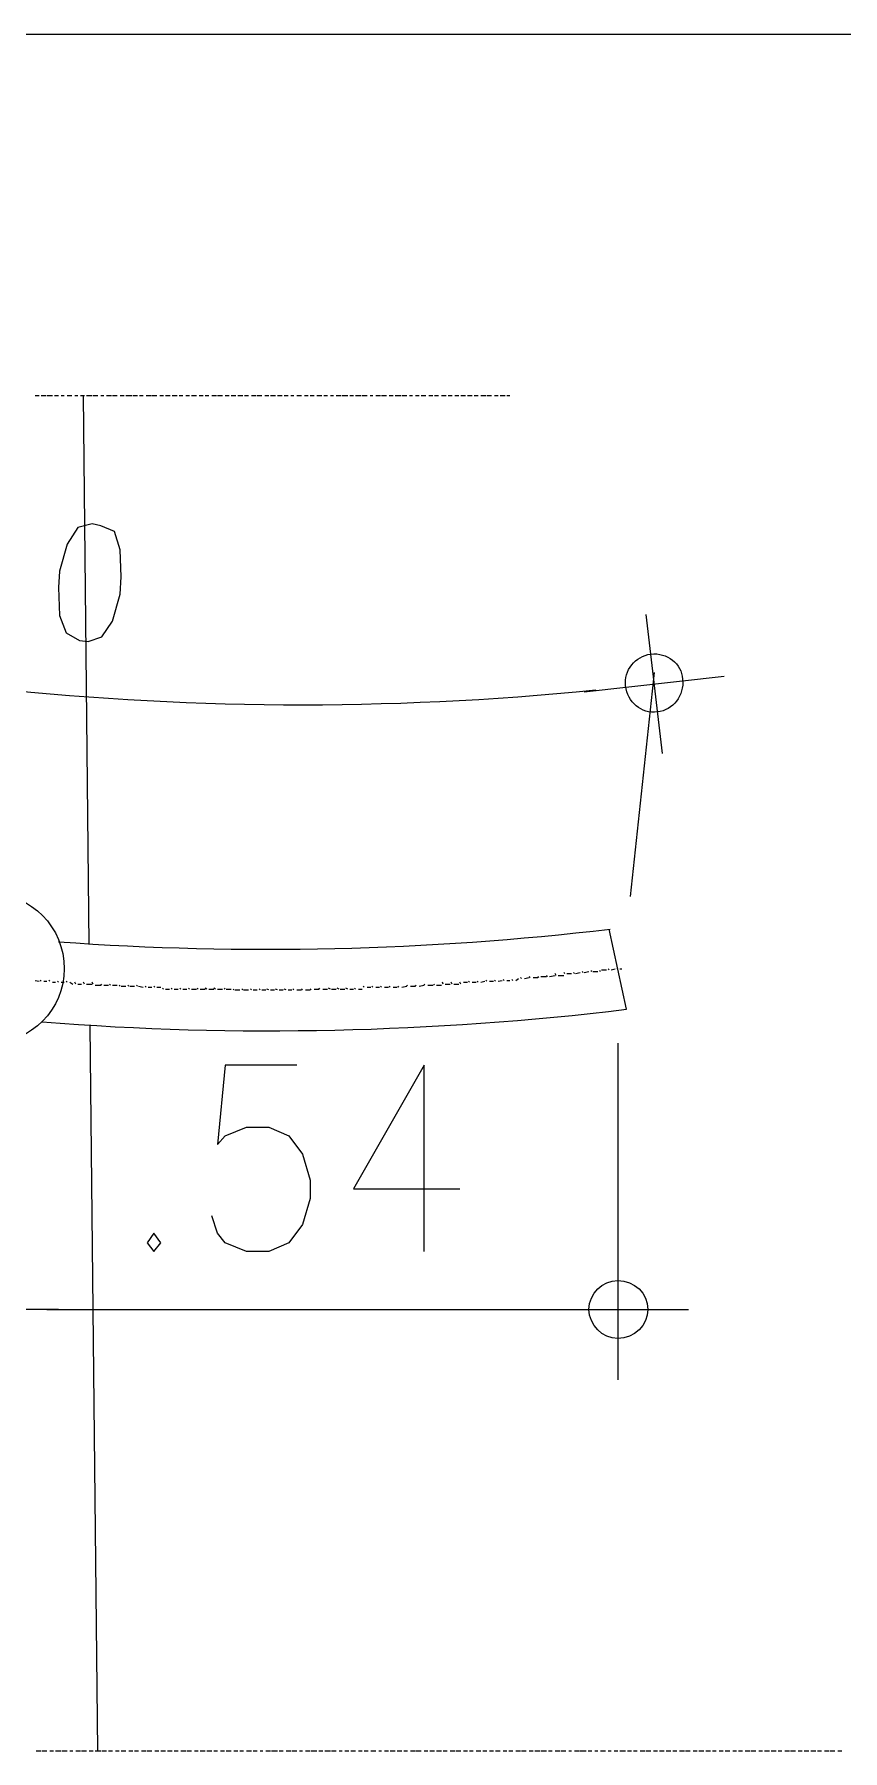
# Model space of a CAD drawing. Header units: millimetres. Extents: x 2928 to 3112, y 1220 to 1280.
# Drawn here: x 3035.206 to 3036.592, y 1261.775 to 1264.716 of the extents above; entities that cross this region are included whole.
import ezdxf

# ---------------------------------------------------------------- set-up
doc = ezdxf.new("R2010")
doc.units = ezdxf.units.MM

msp = doc.modelspace()

# ---------------------------------------------------------------- linework, layer by layer
at = {"color": 253, "linetype": 'Continuous', "lineweight": 5, "true_color": 0x9a9a9a}
for points in [[(3033.6163, 1263.57974), (3033.62623, 1263.60455), (3034.07611, 1264.71603), (3037.657, 1264.71603)], [(3036.22795, 1263.23902), (3036.2693, 1263.62274), (3036.2693, 1263.62274)], [(3036.20645, 1262.98761), (3036.20645, 1262.51126), (3036.20645, 1262.51126)], [(3035.22729, 1262.53111), (3036.10721, 1262.53111), (3036.10721, 1262.53111)]]:
    msp.add_lwpolyline(points, dxfattribs=at)
at = {"color": 252, "linetype": 'Continuous', "lineweight": 13, "true_color": 0x989898}
for points in [[(3035.20744, 1264.09744), (3035.21406, 1264.09744), (3035.21406, 1264.09744)], [(3035.21736, 1264.09744), (3035.22563, 1264.09744), (3035.22563, 1264.09744)], [(3035.22729, 1264.09744), (3035.23721, 1264.09744), (3035.23721, 1264.09744)], [(3035.24052, 1264.09744), (3035.24714, 1264.09744), (3035.24714, 1264.09744)], [(3035.2521, 1264.09744), (3035.25706, 1264.09744), (3035.25706, 1264.09744)], [(3035.26202, 1264.09744), (3035.27029, 1264.09744), (3035.27029, 1264.09744)], [(3035.27525, 1264.09744), (3035.28022, 1264.09744), (3035.28022, 1264.09744)], [(3035.28518, 1264.09744), (3035.29179, 1264.09744), (3035.29179, 1264.09744)], [(3035.2951, 1264.09744), (3035.30503, 1264.09744), (3035.30503, 1264.09744)], [(3035.30668, 1264.09744), (3035.31495, 1264.09744), (3035.31495, 1264.09744)], [(3035.31991, 1264.09744), (3035.32487, 1264.09744), (3035.32487, 1264.09744)], [(3035.32984, 1264.09744), (3035.33811, 1264.09744), (3035.33811, 1264.09744)], [(3035.33976, 1264.09744), (3035.34803, 1264.09744), (3035.34803, 1264.09744)], [(3035.35299, 1264.09744), (3035.35961, 1264.09744), (3035.35961, 1264.09744)], [(3035.36292, 1264.09744), (3035.37284, 1264.09744), (3035.37284, 1264.09744)], [(3035.37449, 1264.09744), (3035.38276, 1264.09744), (3035.38276, 1264.09744)], [(3035.38607, 1264.09744), (3035.39269, 1264.09744), (3035.39269, 1264.09744)], [(3035.39765, 1264.09744), (3035.40592, 1264.09744), (3035.40592, 1264.09744)], [(3035.40757, 1264.09744), (3035.41584, 1264.09744), (3035.41584, 1264.09744)], [(3035.4208, 1264.09744), (3035.42742, 1264.09744), (3035.42742, 1264.09744)], [(3035.43073, 1264.09744), (3035.439, 1264.09744), (3035.439, 1264.09744)], [(3035.44231, 1264.09744), (3035.45058, 1264.09744), (3035.45058, 1264.09744)], [(3035.45388, 1264.09744), (3035.4605, 1264.09744), (3035.4605, 1264.09744)], [(3035.46546, 1264.09744), (3035.47208, 1264.09744), (3035.47208, 1264.09744)], [(3035.47539, 1264.09744), (3035.48366, 1264.09744), (3035.48366, 1264.09744)], [(3035.48862, 1264.09744), (3035.49523, 1264.09744), (3035.49523, 1264.09744)], [(3035.49854, 1264.09744), (3035.50516, 1264.09744), (3035.50516, 1264.09744)], [(3035.51012, 1264.09744), (3035.51839, 1264.09744), (3035.51839, 1264.09744)], [(3035.52004, 1264.09744), (3035.52831, 1264.09744), (3035.52831, 1264.09744)], [(3035.53328, 1264.09744), (3035.53989, 1264.09744), (3035.53989, 1264.09744)], [(3035.5432, 1264.09744), (3035.55147, 1264.09744), (3035.55147, 1264.09744)], [(3035.55478, 1264.09744), (3035.56305, 1264.09744), (3035.56305, 1264.09744)], [(3035.56636, 1264.09744), (3035.57297, 1264.09744), (3035.57297, 1264.09744)], [(3035.57793, 1264.09744), (3035.5862, 1264.09744), (3035.5862, 1264.09744)], [(3035.58786, 1264.09744), (3035.59613, 1264.09744), (3035.59613, 1264.09744)], [(3035.60109, 1264.09744), (3035.60771, 1264.09744), (3035.60771, 1264.09744)], [(3035.61101, 1264.09744), (3035.61928, 1264.09744), (3035.61928, 1264.09744)], [(3035.62259, 1264.09744), (3035.63086, 1264.09744), (3035.63086, 1264.09744)], [(3035.63417, 1264.09744), (3035.64079, 1264.09744), (3035.64079, 1264.09744)], [(3035.64575, 1264.09744), (3035.65071, 1264.09744), (3035.65071, 1264.09744)], [(3035.65567, 1264.09744), (3035.66394, 1264.09744), (3035.66394, 1264.09744)], [(3035.6689, 1264.09744), (3035.67552, 1264.09744), (3035.67552, 1264.09744)], [(3035.67883, 1264.09744), (3035.68544, 1264.09744), (3035.68544, 1264.09744)], [(3035.69041, 1264.09744), (3035.69868, 1264.09744), (3035.69868, 1264.09744)], [(3035.70198, 1264.09744), (3035.7086, 1264.09744), (3035.7086, 1264.09744)], [(3035.71356, 1264.09744), (3035.71852, 1264.09744), (3035.71852, 1264.09744)], [(3035.72348, 1264.09744), (3035.73175, 1264.09744), (3035.73175, 1264.09744)], [(3035.73341, 1264.09744), (3035.74333, 1264.09744), (3035.74333, 1264.09744)], [(3035.74664, 1264.09744), (3035.75326, 1264.09744), (3035.75326, 1264.09744)], [(3035.75656, 1264.09744), (3035.76649, 1264.09744), (3035.76649, 1264.09744)], [(3035.76814, 1264.09744), (3035.77641, 1264.09744), (3035.77641, 1264.09744)], [(3035.78137, 1264.09744), (3035.78634, 1264.09744), (3035.78634, 1264.09744)], [(3035.7913, 1264.09744), (3035.79957, 1264.09744), (3035.79957, 1264.09744)], [(3035.80122, 1264.09744), (3035.80949, 1264.09744), (3035.80949, 1264.09744)], [(3035.81445, 1264.09744), (3035.82107, 1264.09744), (3035.82107, 1264.09744)], [(3035.82438, 1264.09744), (3035.8343, 1264.09744), (3035.8343, 1264.09744)], [(3035.83596, 1264.09744), (3035.84423, 1264.09744), (3035.84423, 1264.09744)], [(3035.84919, 1264.09744), (3035.85415, 1264.09744), (3035.85415, 1264.09744)], [(3035.85911, 1264.09744), (3035.86573, 1264.09744), (3035.86573, 1264.09744)], [(3035.86904, 1264.09744), (3035.87731, 1264.09744), (3035.87731, 1264.09744)], [(3035.88227, 1264.09744), (3035.88888, 1264.09744), (3035.88888, 1264.09744)], [(3035.89219, 1264.09744), (3035.89881, 1264.09744), (3035.89881, 1264.09744)], [(3035.90377, 1264.09744), (3035.91204, 1264.09744), (3035.91204, 1264.09744)], [(3035.91535, 1264.09744), (3035.92196, 1264.09744), (3035.92196, 1264.09744)], [(3035.92693, 1264.09744), (3035.93354, 1264.09744), (3035.93354, 1264.09744)], [(3035.93685, 1264.09744), (3035.94512, 1264.09744), (3035.94512, 1264.09744)], [(3035.94843, 1264.09744), (3035.9567, 1264.09744), (3035.9567, 1264.09744)], [(3035.96001, 1264.09744), (3035.96662, 1264.09744), (3035.96662, 1264.09744)], [(3035.97158, 1264.09744), (3035.97985, 1264.09744), (3035.97985, 1264.09744)], [(3035.98151, 1264.09744), (3035.98978, 1264.09744), (3035.98978, 1264.09744)], [(3035.99474, 1264.09744), (3036.00135, 1264.09744), (3036.00135, 1264.09744)], [(3036.00466, 1264.09744), (3036.01293, 1264.09744), (3036.01293, 1264.09744)], [(3036.01624, 1264.09744), (3036.0212, 1264.09744), (3036.0212, 1264.09744)], [(3036.04105, 1263.09843), (3036.0394, 1263.10008), (3036.0394, 1263.10008)], [(3036.04601, 1263.09843), (3036.05428, 1263.10008), (3036.05428, 1263.10008)], [(3036.05594, 1263.10008), (3036.05428, 1263.10173), (3036.05428, 1263.10173)], [(3036.0609, 1263.10008), (3036.06917, 1263.10008), (3036.06917, 1263.10008)], [(3036.07082, 1263.10008), (3036.06917, 1263.10173), (3036.06917, 1263.10173)], [(3036.07413, 1263.10173), (3036.08405, 1263.10173), (3036.08405, 1263.10173)], [(3036.08571, 1263.10173), (3036.08405, 1263.10339), (3036.08405, 1263.10339)], [(3036.08902, 1263.10173), (3036.09894, 1263.10339), (3036.09894, 1263.10339)], [(3036.10059, 1263.10339), (3036.09894, 1263.1067), (3036.09894, 1263.1067)], [(3036.1039, 1263.10339), (3036.11383, 1263.10339), (3036.11383, 1263.10339)], [(3036.11548, 1263.1067), (3036.11383, 1263.10835), (3036.11383, 1263.10835)], [(3036.11879, 1263.1067), (3036.12706, 1263.1067), (3036.12706, 1263.1067)], [(3036.13202, 1263.1067), (3036.13037, 1263.10835), (3036.13037, 1263.10835)], [(3036.13367, 1263.1067), (3036.14194, 1263.10835), (3036.14194, 1263.10835)], [(3036.14691, 1263.10835), (3036.14525, 1263.11), (3036.14525, 1263.11)], [(3036.14856, 1263.10835), (3036.15683, 1263.11), (3036.15683, 1263.11)], [(3036.16179, 1263.11), (3036.16014, 1263.11166), (3036.16014, 1263.11166)], [(3036.16345, 1263.11), (3036.17172, 1263.11), (3036.17172, 1263.11)], [(3036.17668, 1263.11), (3036.17502, 1263.11166), (3036.17502, 1263.11166)], [(3036.17833, 1263.11331), (3036.1866, 1263.11331), (3036.1866, 1263.11331)], [(3036.19156, 1263.11331), (3036.18991, 1263.11497), (3036.18991, 1263.11497)], [(3036.19487, 1263.11331), (3036.20149, 1263.11497), (3036.20149, 1263.11497)], [(3036.20645, 1263.11497), (3036.2048, 1263.11662), (3036.2048, 1263.11662)], [(3036.20976, 1263.11497), (3036.21307, 1263.11497), (3036.21307, 1263.11497)], [(3035.20744, 1263.09512), (3035.21406, 1263.09346), (3035.21406, 1263.09346)], [(3035.21736, 1263.09346), (3035.21571, 1263.09512), (3035.21571, 1263.09512)], [(3035.22233, 1263.09346), (3035.22729, 1263.09346), (3035.22729, 1263.09346)], [(3035.23225, 1263.09346), (3035.2306, 1263.09512), (3035.2306, 1263.09512)], [(3035.23721, 1263.09181), (3035.23887, 1263.09181), (3035.24217, 1263.09181)], [(3035.24714, 1263.09181), (3035.24548, 1263.09346), (3035.24548, 1263.09346)], [(3035.2521, 1263.09181), (3035.25706, 1263.09181), (3035.25706, 1263.09181)], [(3035.26202, 1263.09181), (3035.26037, 1263.09346), (3035.26037, 1263.09346)], [(3035.26698, 1263.09181), (3035.27195, 1263.0885), (3035.27195, 1263.0885)], [(3035.27691, 1263.0885), (3035.27525, 1263.09181), (3035.27525, 1263.09181)], [(3035.28022, 1263.0885), (3035.28683, 1263.0885), (3035.28683, 1263.0885)], [(3035.29179, 1263.0885), (3035.29014, 1263.09181), (3035.29014, 1263.09181)], [(3035.2951, 1263.0885), (3035.30503, 1263.0885), (3035.30503, 1263.0885)], [(3035.30668, 1263.0885), (3035.30503, 1263.09181), (3035.30503, 1263.09181)], [(3035.30999, 1263.08685), (3035.31991, 1263.08685), (3035.31991, 1263.08685)], [(3035.32157, 1263.08685), (3035.31991, 1263.0885), (3035.31991, 1263.0885)], [(3035.32487, 1263.08685), (3035.33314, 1263.08685), (3035.33314, 1263.08685)], [(3035.33645, 1263.08685), (3035.3348, 1263.0885), (3035.3348, 1263.0885)], [(3035.33976, 1263.08685), (3035.34803, 1263.08685), (3035.34803, 1263.08685)], [(3035.35299, 1263.08519), (3035.35134, 1263.08685), (3035.35134, 1263.08685)], [(3035.35465, 1263.08519), (3035.36292, 1263.08519), (3035.36292, 1263.08519)], [(3035.36788, 1263.08519), (3035.36622, 1263.08685), (3035.36622, 1263.08685)], [(3035.36953, 1263.08519), (3035.3778, 1263.08519), (3035.3778, 1263.08519)], [(3035.38276, 1263.08519), (3035.38111, 1263.08685), (3035.38111, 1263.08685)], [(3035.38442, 1263.08519), (3035.39269, 1263.08354), (3035.39269, 1263.08354)], [(3035.39765, 1263.08354), (3035.396, 1263.08519), (3035.396, 1263.08519)], [(3035.40096, 1263.08354), (3035.40757, 1263.08354), (3035.40757, 1263.08354)], [(3035.41254, 1263.08354), (3035.41088, 1263.08519), (3035.41088, 1263.08519)], [(3035.41584, 1263.08354), (3035.42246, 1263.08354), (3035.42246, 1263.08354)], [(3035.42742, 1263.08023), (3035.42577, 1263.08189), (3035.42577, 1263.08189)], [(3035.43073, 1263.08023), (3035.43404, 1263.08023), (3035.43734, 1263.08023)], [(3035.44231, 1263.08023), (3035.44065, 1263.08189), (3035.44065, 1263.08189)], [(3035.44561, 1263.08023), (3035.45223, 1263.08023), (3035.45223, 1263.08023)], [(3035.45719, 1263.08023), (3035.45554, 1263.08189), (3035.45554, 1263.08189)], [(3035.4605, 1263.08023), (3035.46712, 1263.08023), (3035.46712, 1263.08023)], [(3035.47208, 1263.08023), (3035.47042, 1263.08189), (3035.47042, 1263.08189)], [(3035.47539, 1263.08023), (3035.48366, 1263.08023), (3035.48366, 1263.08023)], [(3035.48696, 1263.08023), (3035.48531, 1263.08189), (3035.48531, 1263.08189)], [(3035.49027, 1263.08023), (3035.49854, 1263.08023), (3035.49854, 1263.08023)], [(3035.50185, 1263.08023), (3035.49854, 1263.08189), (3035.49854, 1263.08189)], [(3035.50516, 1263.08023), (3035.51343, 1263.08023), (3035.51343, 1263.08023)], [(3035.51674, 1263.08023), (3035.51343, 1263.08189), (3035.51343, 1263.08189)], [(3035.52004, 1263.08023), (3035.52831, 1263.08023), (3035.52831, 1263.08023)], [(3035.53328, 1263.08023), (3035.53162, 1263.08189), (3035.53162, 1263.08189)], [(3035.53493, 1263.08023), (3035.5432, 1263.08023), (3035.5432, 1263.08023)], [(3035.54816, 1263.07858), (3035.54651, 1263.08023), (3035.54651, 1263.08023)], [(3035.54982, 1263.07858), (3035.55809, 1263.07858), (3035.55809, 1263.07858)], [(3035.56305, 1263.07858), (3035.56139, 1263.08023), (3035.56139, 1263.08023)], [(3035.5647, 1263.07858), (3035.57297, 1263.07858), (3035.57297, 1263.07858)], [(3035.57793, 1263.07858), (3035.57628, 1263.08023), (3035.57628, 1263.08023)], [(3035.58124, 1263.07858), (3035.58786, 1263.07858), (3035.58786, 1263.07858)], [(3035.59282, 1263.07858), (3035.59117, 1263.08023), (3035.59117, 1263.08023)], [(3035.59613, 1263.07858), (3035.60274, 1263.07858), (3035.60274, 1263.07858)], [(3035.60771, 1263.07858), (3035.6044, 1263.08023), (3035.6044, 1263.08023)], [(3035.61101, 1263.07858), (3035.61763, 1263.07858), (3035.61763, 1263.07858)], [(3035.62259, 1263.07858), (3035.61928, 1263.08023), (3035.61928, 1263.08023)], [(3035.6259, 1263.07858), (3035.63086, 1263.07858), (3035.63252, 1263.07858)], [(3035.63748, 1263.07858), (3035.63417, 1263.08023), (3035.63417, 1263.08023)], [(3035.64079, 1263.07858), (3035.6474, 1263.07858), (3035.6474, 1263.07858)], [(3035.65071, 1263.07858), (3035.64906, 1263.08023), (3035.64906, 1263.08023)], [(3035.65567, 1263.07858), (3035.66394, 1263.07858), (3035.66394, 1263.07858)], [(3035.6656, 1263.07858), (3035.66394, 1263.08023), (3035.66394, 1263.08023)], [(3035.67056, 1263.07858), (3035.67883, 1263.07858), (3035.67883, 1263.07858)], [(3035.68048, 1263.07858), (3035.67883, 1263.08023), (3035.67883, 1263.08023)], [(3035.68544, 1263.08023), (3035.69371, 1263.08023), (3035.69371, 1263.08023)], [(3035.69537, 1263.08023), (3035.69371, 1263.08189), (3035.69371, 1263.08189)], [(3035.70033, 1263.08023), (3035.7086, 1263.08023), (3035.7086, 1263.08023)], [(3035.71356, 1263.08023), (3035.71025, 1263.08189), (3035.71025, 1263.08189)], [(3035.71521, 1263.08023), (3035.72348, 1263.08023), (3035.72348, 1263.08023)], [(3035.72845, 1263.08023), (3035.72514, 1263.08189), (3035.72514, 1263.08189)], [(3035.7301, 1263.08023), (3035.73837, 1263.08023), (3035.73837, 1263.08023)], [(3035.74333, 1263.08023), (3035.74002, 1263.08189), (3035.74002, 1263.08189)], [(3035.74664, 1263.08023), (3035.75326, 1263.08023), (3035.75326, 1263.08023)], [(3035.75656, 1263.08023), (3035.75491, 1263.08189), (3035.75491, 1263.08189)], [(3035.76153, 1263.08023), (3035.76814, 1263.08023), (3035.76814, 1263.08023)], [(3035.77145, 1263.08354), (3035.7698, 1263.08519), (3035.7698, 1263.08519)], [(3035.77641, 1263.08354), (3035.78303, 1263.08354), (3035.78303, 1263.08354)], [(3035.78634, 1263.08354), (3035.78468, 1263.08519), (3035.78468, 1263.08519)], [(3035.7913, 1263.08354), (3035.79791, 1263.08354), (3035.79791, 1263.08354)], [(3035.80122, 1263.08354), (3035.79957, 1263.08519), (3035.79957, 1263.08519)], [(3035.80618, 1263.08354), (3035.8128, 1263.08354), (3035.8128, 1263.08354)], [(3035.81611, 1263.08354), (3035.81445, 1263.08519), (3035.81445, 1263.08519)], [(3035.82107, 1263.08354), (3035.82438, 1263.08354), (3035.82769, 1263.08354)], [(3035.83099, 1263.08354), (3035.82934, 1263.08519), (3035.82934, 1263.08519)], [(3035.83596, 1263.08354), (3035.84423, 1263.08519), (3035.84423, 1263.08519)], [(3035.84588, 1263.08519), (3035.84423, 1263.08685), (3035.84423, 1263.08685)], [(3035.85084, 1263.08519), (3035.85911, 1263.08519), (3035.85911, 1263.08519)], [(3035.86077, 1263.08519), (3035.85911, 1263.08685), (3035.85911, 1263.08685)], [(3035.86573, 1263.08519), (3035.874, 1263.08685), (3035.874, 1263.08685)], [(3035.87565, 1263.08685), (3035.874, 1263.0885), (3035.874, 1263.0885)], [(3035.88061, 1263.08685), (3035.88888, 1263.08685), (3035.88888, 1263.08685)], [(3035.89219, 1263.08685), (3035.89054, 1263.0885), (3035.89054, 1263.0885)], [(3035.8955, 1263.08685), (3035.90377, 1263.08685), (3035.90377, 1263.08685)], [(3035.90708, 1263.0885), (3035.90542, 1263.09181), (3035.90542, 1263.09181)], [(3035.91039, 1263.0885), (3035.91866, 1263.0885), (3035.91866, 1263.0885)], [(3035.92196, 1263.0885), (3035.92031, 1263.09181), (3035.92031, 1263.09181)], [(3035.92527, 1263.0885), (3035.93354, 1263.0885), (3035.93354, 1263.0885)], [(3035.93685, 1263.0885), (3035.9352, 1263.09181), (3035.9352, 1263.09181)], [(3035.94181, 1263.09181), (3035.94843, 1263.09181), (3035.94843, 1263.09181)], [(3035.95174, 1263.09181), (3035.95008, 1263.09346), (3035.95008, 1263.09346)], [(3035.9567, 1263.09181), (3035.96331, 1263.09181), (3035.96331, 1263.09181)], [(3035.96662, 1263.09181), (3035.96497, 1263.09346), (3035.96497, 1263.09346)], [(3035.97158, 1263.09181), (3035.9782, 1263.09346), (3035.9782, 1263.09346)], [(3035.98151, 1263.09346), (3035.97985, 1263.09512), (3035.97985, 1263.09512)], [(3035.98647, 1263.09346), (3035.99308, 1263.09346), (3035.99308, 1263.09346)], [(3035.99639, 1263.09346), (3035.99474, 1263.09512), (3035.99474, 1263.09512)], [(3036.00135, 1263.09346), (3036.00797, 1263.09512), (3036.00797, 1263.09512)], [(3036.01128, 1263.09512), (3036.00962, 1263.09677), (3036.00962, 1263.09677)], [(3036.01624, 1263.09512), (3036.01955, 1263.09512), (3036.0212, 1263.09512)], [(3036.02616, 1263.09512), (3036.02451, 1263.09677), (3036.02451, 1263.09677)], [(3036.03113, 1263.09512), (3036.03609, 1263.09843), (3036.03609, 1263.09843)], [(3035.20909, 1261.77524), (3035.21736, 1261.77524), (3035.21736, 1261.77524)], [(3035.21902, 1261.77524), (3035.22729, 1261.77524), (3035.22729, 1261.77524)], [(3035.23225, 1261.77524), (3035.23887, 1261.77524), (3035.23887, 1261.77524)], [(3035.24217, 1261.77524), (3035.2521, 1261.77524), (3035.2521, 1261.77524)], [(3035.25375, 1261.77524), (3035.26202, 1261.77524), (3035.26202, 1261.77524)], [(3035.26698, 1261.77524), (3035.27195, 1261.77524), (3035.27195, 1261.77524)], [(3035.27691, 1261.77524), (3035.28518, 1261.77524), (3035.28518, 1261.77524)], [(3035.28683, 1261.77524), (3035.2951, 1261.77524), (3035.2951, 1261.77524)], [(3035.30006, 1261.77524), (3035.30668, 1261.77524), (3035.30668, 1261.77524)], [(3035.30999, 1261.77524), (3035.31991, 1261.77524), (3035.31991, 1261.77524)], [(3035.32157, 1261.77524), (3035.32984, 1261.77524), (3035.32984, 1261.77524)], [(3035.33314, 1261.77524), (3035.33976, 1261.77524), (3035.33976, 1261.77524)], [(3035.34472, 1261.77524), (3035.35134, 1261.77524), (3035.35134, 1261.77524)], [(3035.35465, 1261.77524), (3035.36292, 1261.77524), (3035.36292, 1261.77524)], [(3035.36788, 1261.77524), (3035.37449, 1261.77524), (3035.37449, 1261.77524)], [(3035.3778, 1261.77524), (3035.38442, 1261.77524), (3035.38442, 1261.77524)], [(3035.38938, 1261.77524), (3035.39765, 1261.77524), (3035.39765, 1261.77524)], [(3035.3993, 1261.77524), (3035.40757, 1261.77524), (3035.40757, 1261.77524)], [(3035.41254, 1261.77524), (3035.41915, 1261.77524), (3035.41915, 1261.77524)], [(3035.42246, 1261.77524), (3035.43073, 1261.77524), (3035.43073, 1261.77524)], [(3035.43404, 1261.77524), (3035.44231, 1261.77524), (3035.44231, 1261.77524)], [(3035.44561, 1261.77524), (3035.45223, 1261.77524), (3035.45223, 1261.77524)], [(3035.45719, 1261.77524), (3035.46546, 1261.77524), (3035.46546, 1261.77524)], [(3035.46712, 1261.77524), (3035.47539, 1261.77524), (3035.47539, 1261.77524)], [(3035.48035, 1261.77524), (3035.48696, 1261.77524), (3035.48696, 1261.77524)], [(3035.49027, 1261.77524), (3035.49854, 1261.77524), (3035.49854, 1261.77524)], [(3035.50185, 1261.77524), (3035.51012, 1261.77524), (3035.51012, 1261.77524)], [(3035.51343, 1261.77524), (3035.52004, 1261.77524), (3035.52004, 1261.77524)], [(3035.52501, 1261.77524), (3035.53162, 1261.77524), (3035.53162, 1261.77524)], [(3035.53493, 1261.77524), (3035.5432, 1261.77524), (3035.5432, 1261.77524)], [(3035.54816, 1261.77524), (3035.55478, 1261.77524), (3035.55478, 1261.77524)], [(3035.55809, 1261.77524), (3035.5647, 1261.77524), (3035.5647, 1261.77524)], [(3035.56966, 1261.77524), (3035.57793, 1261.77524), (3035.57793, 1261.77524)], [(3035.58124, 1261.77524), (3035.58786, 1261.77524), (3035.58786, 1261.77524)], [(3035.59282, 1261.77524), (3035.59778, 1261.77524), (3035.59778, 1261.77524)], [(3035.60274, 1261.77524), (3035.61101, 1261.77524), (3035.61101, 1261.77524)], [(3035.61267, 1261.77524), (3035.62259, 1261.77524), (3035.62259, 1261.77524)], [(3035.6259, 1261.77524), (3035.63252, 1261.77524), (3035.63252, 1261.77524)], [(3035.63748, 1261.77524), (3035.64575, 1261.77524), (3035.64575, 1261.77524)], [(3035.6474, 1261.77524), (3035.65567, 1261.77524), (3035.65567, 1261.77524)], [(3035.66063, 1261.77524), (3035.6656, 1261.77524), (3035.6656, 1261.77524)], [(3035.67056, 1261.77524), (3035.67883, 1261.77524), (3035.67883, 1261.77524)], [(3035.68048, 1261.77524), (3035.69041, 1261.77524), (3035.69041, 1261.77524)], [(3035.69371, 1261.77524), (3035.70033, 1261.77524), (3035.70033, 1261.77524)], [(3035.70364, 1261.77524), (3035.71356, 1261.77524), (3035.71356, 1261.77524)], [(3035.71521, 1261.77524), (3035.72348, 1261.77524), (3035.72348, 1261.77524)], [(3035.72845, 1261.77524), (3035.73341, 1261.77524), (3035.73341, 1261.77524)], [(3035.73837, 1261.77524), (3035.74499, 1261.77524), (3035.74499, 1261.77524)], [(3035.74829, 1261.77524), (3035.75656, 1261.77524), (3035.75656, 1261.77524)], [(3035.76153, 1261.77524), (3035.76814, 1261.77524), (3035.76814, 1261.77524)], [(3035.77145, 1261.77524), (3035.77807, 1261.77524), (3035.77807, 1261.77524)], [(3035.78303, 1261.77524), (3035.7913, 1261.77524), (3035.7913, 1261.77524)], [(3035.79626, 1261.77524), (3035.80122, 1261.77524), (3035.80122, 1261.77524)], [(3035.80618, 1261.77524), (3035.8128, 1261.77524), (3035.8128, 1261.77524)], [(3035.81611, 1261.77524), (3035.82438, 1261.77524), (3035.82438, 1261.77524)], [(3035.82769, 1261.77524), (3035.83596, 1261.77524), (3035.83596, 1261.77524)], [(3035.83926, 1261.77524), (3035.84588, 1261.77524), (3035.84588, 1261.77524)], [(3035.85084, 1261.77524), (3035.85911, 1261.77524), (3035.85911, 1261.77524)], [(3035.86077, 1261.77524), (3035.86904, 1261.77524), (3035.86904, 1261.77524)], [(3035.874, 1261.77524), (3035.88061, 1261.77524), (3035.88061, 1261.77524)], [(3035.88392, 1261.77524), (3035.89219, 1261.77524), (3035.89219, 1261.77524)], [(3035.8955, 1261.77524), (3035.90377, 1261.77524), (3035.90377, 1261.77524)], [(3035.90708, 1261.77524), (3035.91369, 1261.77524), (3035.91369, 1261.77524)], [(3035.91866, 1261.77524), (3035.92693, 1261.77524), (3035.92693, 1261.77524)], [(3035.92858, 1261.77524), (3035.93685, 1261.77524), (3035.93685, 1261.77524)], [(3035.94181, 1261.77524), (3035.94843, 1261.77524), (3035.94843, 1261.77524)], [(3035.95174, 1261.77524), (3035.95835, 1261.77524), (3035.95835, 1261.77524)], [(3035.96331, 1261.77524), (3035.97158, 1261.77524), (3035.97158, 1261.77524)], [(3035.97489, 1261.77524), (3035.98151, 1261.77524), (3035.98151, 1261.77524)], [(3035.98647, 1261.77524), (3035.99308, 1261.77524), (3035.99308, 1261.77524)], [(3035.99639, 1261.77524), (3036.00466, 1261.77524), (3036.00466, 1261.77524)], [(3036.00962, 1261.77524), (3036.01624, 1261.77524), (3036.01624, 1261.77524)], [(3036.01955, 1261.77524), (3036.02616, 1261.77524), (3036.02616, 1261.77524)], [(3036.03113, 1261.77524), (3036.0394, 1261.77524), (3036.0394, 1261.77524)], [(3036.04105, 1261.77524), (3036.04932, 1261.77524), (3036.04932, 1261.77524)], [(3036.05428, 1261.77524), (3036.0609, 1261.77524), (3036.0609, 1261.77524)], [(3036.06421, 1261.77524), (3036.07248, 1261.77524), (3036.07248, 1261.77524)], [(3036.07413, 1261.77524), (3036.08405, 1261.77524), (3036.08405, 1261.77524)], [(3036.08736, 1261.77524), (3036.09398, 1261.77524), (3036.09398, 1261.77524)], [(3036.09894, 1261.77524), (3036.10721, 1261.77524), (3036.10721, 1261.77524)], [(3036.10886, 1261.77524), (3036.11713, 1261.77524), (3036.11713, 1261.77524)], [(3036.1221, 1261.77524), (3036.12706, 1261.77524), (3036.12706, 1261.77524)], [(3036.13202, 1261.77524), (3036.14029, 1261.77524), (3036.14029, 1261.77524)], [(3036.14194, 1261.77524), (3036.15187, 1261.77524), (3036.15187, 1261.77524)], [(3036.15518, 1261.77524), (3036.16179, 1261.77524), (3036.16179, 1261.77524)], [(3036.16675, 1261.77524), (3036.17172, 1261.77524), (3036.17172, 1261.77524)], [(3036.17668, 1261.77524), (3036.18495, 1261.77524), (3036.18495, 1261.77524)], [(3036.18991, 1261.77524), (3036.19487, 1261.77524), (3036.19487, 1261.77524)], [(3036.19983, 1261.77524), (3036.20645, 1261.77524), (3036.20645, 1261.77524)], [(3036.20976, 1261.77524), (3036.21968, 1261.77524), (3036.21968, 1261.77524)], [(3036.22299, 1261.77524), (3036.22961, 1261.77524), (3036.22961, 1261.77524)], [(3036.23291, 1261.77524), (3036.23953, 1261.77524), (3036.23953, 1261.77524)], [(3036.24449, 1261.77524), (3036.25276, 1261.77524), (3036.25276, 1261.77524)], [(3036.25442, 1261.77524), (3036.26269, 1261.77524), (3036.26269, 1261.77524)], [(3036.26765, 1261.77524), (3036.27426, 1261.77524), (3036.27426, 1261.77524)], [(3036.27757, 1261.77524), (3036.28584, 1261.77524), (3036.28584, 1261.77524)], [(3036.28915, 1261.77524), (3036.29742, 1261.77524), (3036.29742, 1261.77524)], [(3036.30073, 1261.77524), (3036.30734, 1261.77524), (3036.30734, 1261.77524)], [(3036.3123, 1261.77524), (3036.32057, 1261.77524), (3036.32057, 1261.77524)], [(3036.32223, 1261.77524), (3036.3305, 1261.77524), (3036.3305, 1261.77524)], [(3036.33546, 1261.77524), (3036.34208, 1261.77524), (3036.34208, 1261.77524)], [(3036.34538, 1261.77524), (3036.35365, 1261.77524), (3036.35365, 1261.77524)], [(3036.35696, 1261.77524), (3036.36523, 1261.77524), (3036.36523, 1261.77524)], [(3036.36854, 1261.77524), (3036.37516, 1261.77524), (3036.37516, 1261.77524)], [(3036.38012, 1261.77524), (3036.38673, 1261.77524), (3036.38673, 1261.77524)], [(3036.39004, 1261.77524), (3036.39831, 1261.77524), (3036.39831, 1261.77524)], [(3036.40327, 1261.77524), (3036.40989, 1261.77524), (3036.40989, 1261.77524)], [(3036.4132, 1261.77524), (3036.41981, 1261.77524), (3036.41981, 1261.77524)], [(3036.42478, 1261.77524), (3036.43305, 1261.77524), (3036.43305, 1261.77524)], [(3036.4347, 1261.77524), (3036.44297, 1261.77524), (3036.44297, 1261.77524)], [(3036.44793, 1261.77524), (3036.45455, 1261.77524), (3036.45455, 1261.77524)], [(3036.45786, 1261.77524), (3036.46613, 1261.77524), (3036.46613, 1261.77524)], [(3036.46943, 1261.77524), (3036.4777, 1261.77524), (3036.4777, 1261.77524)], [(3036.48101, 1261.77524), (3036.48763, 1261.77524), (3036.48763, 1261.77524)], [(3036.49259, 1261.77524), (3036.50086, 1261.77524), (3036.50086, 1261.77524)], [(3036.50251, 1261.77524), (3036.51078, 1261.77524), (3036.51078, 1261.77524)], [(3036.51575, 1261.77524), (3036.52236, 1261.77524), (3036.52236, 1261.77524)], [(3036.52567, 1261.77524), (3036.53394, 1261.77524), (3036.53394, 1261.77524)], [(3036.53725, 1261.77524), (3036.54552, 1261.77524), (3036.54552, 1261.77524)], [(3036.54883, 1261.77524), (3036.55544, 1261.77524), (3036.55544, 1261.77524)], [(3036.5604, 1261.77524), (3036.56867, 1261.77524), (3036.56867, 1261.77524)], [(3036.57033, 1261.77524), (3036.5786, 1261.77524), (3036.5786, 1261.77524)], [(3036.58356, 1261.77524), (3036.59017, 1261.77524), (3036.59017, 1261.77524)]]:
    msp.add_lwpolyline(points, dxfattribs=at)
at = {"color": 7, "linetype": 'Continuous', "lineweight": 5, "true_color": 0x000007}
for points in [[(3035.30006, 1263.15632), (3035.29014, 1264.09744), (3035.29014, 1264.09744)], [(3036.22134, 1263.0455), (3036.19156, 1263.18278), (3036.19156, 1263.18278)], [(3035.31495, 1261.77524), (3035.30172, 1263.01738), (3035.30172, 1263.01738)]]:
    msp.add_lwpolyline(points, dxfattribs=at)
at = {"color": 7, "linetype": 'Continuous', "lineweight": 20, "true_color": 0x000007}
for points in [[(3035.30503, 1263.87746), (3035.28022, 1263.87084), (3035.26202, 1263.84272), (3035.24879, 1263.79641), (3035.24714, 1263.76829), (3035.24879, 1263.72033), (3035.26037, 1263.69055), (3035.28352, 1263.67732), (3035.29841, 1263.67567), (3035.32157, 1263.68394), (3035.33976, 1263.7104), (3035.35299, 1263.75671), (3035.35465, 1263.78649), (3035.35299, 1263.8328), (3035.34307, 1263.86422), (3035.31991, 1263.87415)], [(3035.41088, 1262.66177), (3035.3993, 1262.64523), (3035.41088, 1262.63035), (3035.42246, 1262.64523)]]:
    msp.add_lwpolyline(points, close=True, dxfattribs=at)
for points in [[(3036.25442, 1263.72198), (3036.28253, 1263.48381), (3036.28253, 1263.48381)], [(3036.14856, 1263.58966), (3036.38839, 1263.61613), (3036.38839, 1263.61613)], [(3035.65567, 1262.94957), (3035.53328, 1262.94957), (3035.52004, 1262.81394), (3035.53328, 1262.82883), (3035.56966, 1262.84371), (3035.60771, 1262.84371), (3035.64244, 1262.82883), (3035.6656, 1262.7974), (3035.67883, 1262.75274), (3035.67883, 1262.72132), (3035.6656, 1262.67666), (3035.64244, 1262.64523), (3035.60771, 1262.63035), (3035.56966, 1262.63035), (3035.53328, 1262.64523), (3035.52004, 1262.66177), (3035.51012, 1262.69155)], [(3035.874, 1262.63035), (3035.874, 1262.94957), (3035.75326, 1262.73786), (3035.9352, 1262.73786)], [(3036.20645, 1262.65185), (3036.20645, 1262.41037), (3036.20645, 1262.41037)], [(3035.24714, 1262.53111), (3035.00731, 1262.53111), (3035.00731, 1262.53111)], [(3036.08736, 1262.53111), (3036.32719, 1262.53111), (3036.32719, 1262.53111)]]:
    msp.add_lwpolyline(points, dxfattribs=at)
at = {"color": 253, "linetype": 'Continuous', "lineweight": 5, "true_color": 0x9a9a9a}
msp.add_open_spline([(3034.05792, 1263.8328), (3034.73605, 1263.60289), (3035.45554, 1263.52019), (3036.16841, 1263.59297)], degree=3, dxfattribs=at)
at = {"color": 7, "linetype": 'Continuous', "lineweight": 20, "true_color": 0x000007}
for points in [[(3036.31727, 1263.61116), (3036.31561, 1263.63763), (3036.2908, 1263.65747), (3036.26269, 1263.65417), (3036.26269, 1263.65417), (3036.23622, 1263.65086), (3036.21637, 1263.62605), (3036.21968, 1263.59959), (3036.21968, 1263.59959), (3036.22299, 1263.57147), (3036.24615, 1263.55162), (3036.27426, 1263.55493), (3036.27426, 1263.55493), (3036.30073, 1263.55824), (3036.32057, 1263.58305), (3036.31727, 1263.61116)], [(3036.25772, 1262.53111), (3036.25772, 1262.55923), (3036.23457, 1262.58073), (3036.20645, 1262.58073), (3036.20645, 1262.58073), (3036.17999, 1262.58073), (3036.15683, 1262.55923), (3036.15683, 1262.53111), (3036.15683, 1262.53111), (3036.15683, 1262.50464), (3036.17999, 1262.48149), (3036.20645, 1262.48149), (3036.20645, 1262.48149), (3036.23457, 1262.48149), (3036.25772, 1262.50464), (3036.25772, 1262.53111)]]:
    msp.add_open_spline(points, degree=3, knots=[0, 0, 0, 0, 0.0625, 0.0625, 0.0625, 0.062501, 0.125, 0.125, 0.125, 0.125001, 0.1875, 0.1875, 0.1875, 0.187501, 1, 1, 1, 1], dxfattribs=at)
at = {"color": 7, "linetype": 'Continuous', "lineweight": 5, "true_color": 0x000007}
msp.add_open_spline([(3035.25706, 1263.11497), (3035.25706, 1263.18609), (3035.20082, 1263.24398), (3035.1297, 1263.24398), (3035.1297, 1263.24398), (3035.05858, 1263.24398), (3035.00235, 1263.18609), (3035.00235, 1263.11497), (3035.00235, 1263.11497), (3035.00235, 1263.0455), (3035.05858, 1262.98761), (3035.1297, 1262.98761), (3035.1297, 1262.98761), (3035.20082, 1262.98761), (3035.25706, 1263.0455), (3035.25706, 1263.11497)], degree=3, knots=[0, 0, 0, 0, 0.0625, 0.0625, 0.0625, 0.062501, 0.125, 0.125, 0.125, 0.125001, 0.1875, 0.1875, 0.1875, 0.187501, 1, 1, 1, 1], dxfattribs=at)
for points in [[(3035.24714, 1263.16128), (3035.56305, 1263.13812), (3035.87896, 1263.14639), (3036.19322, 1263.18278)], [(3035.21902, 1263.024), (3035.55312, 1262.99753), (3035.88888, 1263.0058), (3036.22134, 1263.0455)]]:
    msp.add_open_spline(points, degree=3, dxfattribs=at)

doc.saveas('drawing.dxf')
